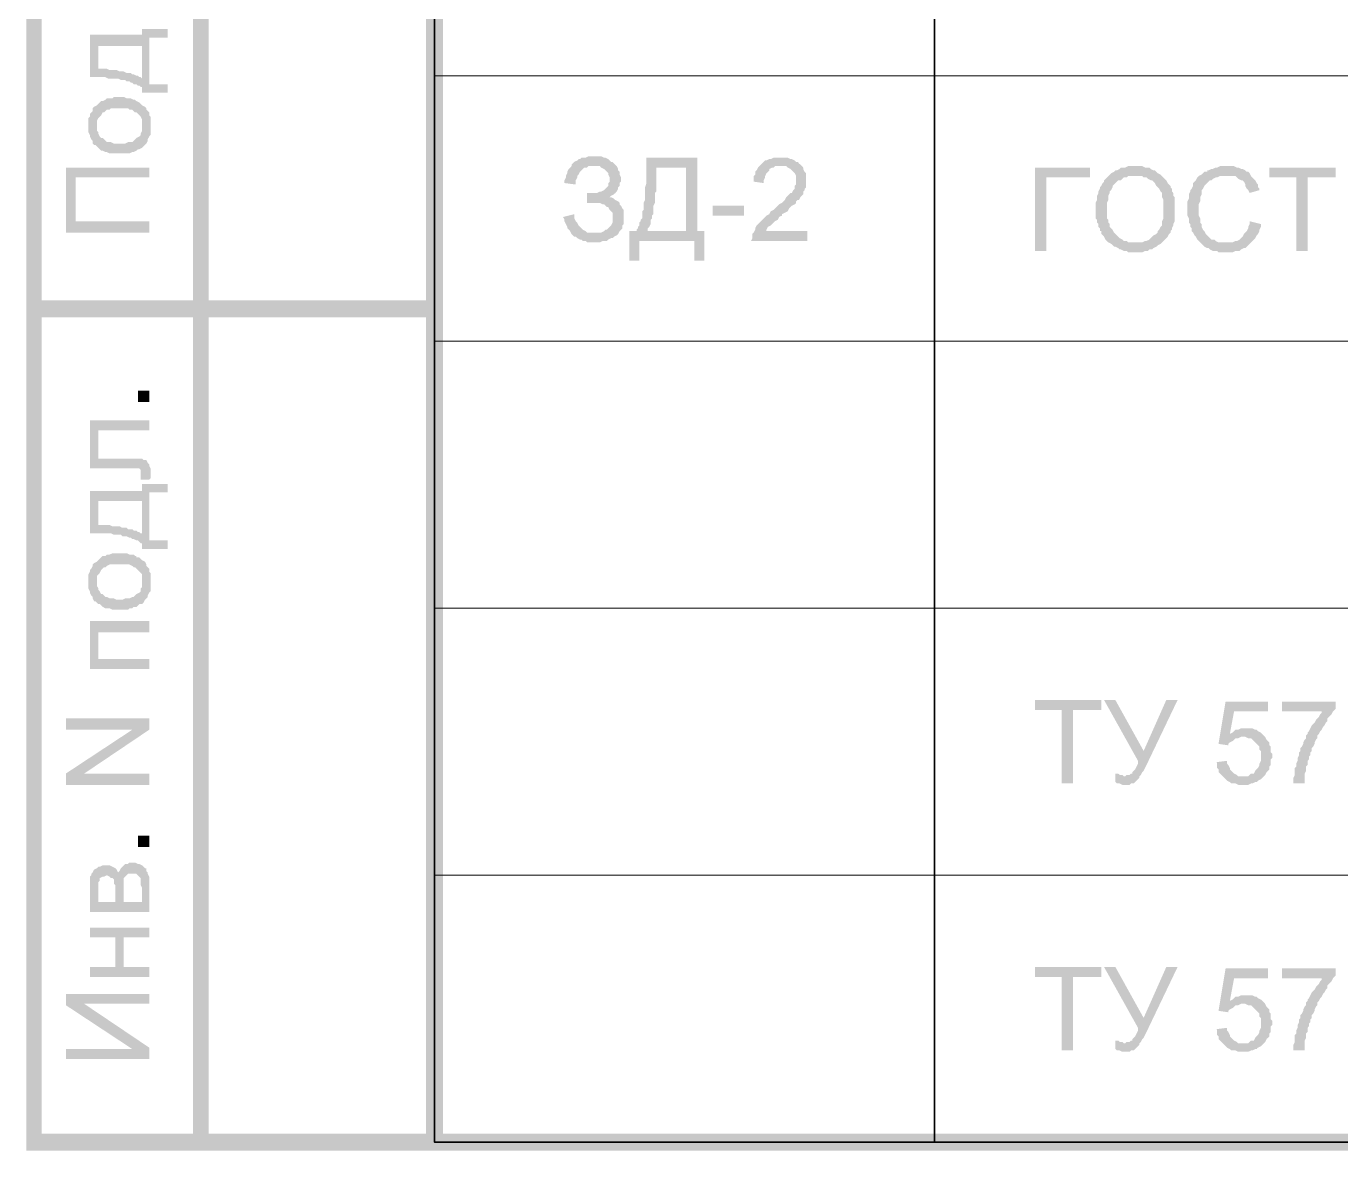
# Model space of a CAD drawing. Header units: millimetres. Extents: x -383313 to -161684, y -117025 to 99224.
# Drawn here: x -373186 to -369246, y -36104 to -32734 of the extents above; entities that cross this region are included whole.
import ezdxf

# ---------------------------------------------------------------- set-up
doc = ezdxf.new("R2010")
doc.units = ezdxf.units.MM
doc.header["$MEASUREMENT"] = 0
doc.layers.add('PDF_Geometry', color=7, linetype='Continuous')
doc.layers.add('PDF_Solid Fills', color=7, linetype='Continuous')

# ---------------------------------------------------------------- blocks, each defined once
blk = doc.blocks.new('A$Cf5759c35')
at = {"layer": 'PDF_Solid Fills'}
for points in [[(-14533, -14494.9), (-14533, -14621.9), (-14511.9, -14621.9), (-14507.6, -14528.8), (-14376.4, -14528.8), (-14376.4, -14626.2), (-14376.4, -14651.6), (-14376.4, -14668.5), (-14300.2, -14668.5), (-14300.2, -14643.1), (-14355.2, -14643.1), (-14355.2, -14503.4), (-14376.4, -14478), (-14376.4, -14494.9)], [(-14511.9, -14621.9), (-14486.5, -14621.9), (-14478, -14626.2), (-14448.4, -14626.2), (-14439.9, -14630.4), (-14435.7, -14630.4), (-14427.2, -14630.4), (-14423, -14634.6), (-14414.5, -14634.6), (-14410.3, -14638.9), (-14406, -14638.9), (-14401.8, -14643.1), (-14393.3, -14643.1), (-14389.1, -14647.3), (-14384.9, -14647.3), (-14380.6, -14651.6), (-14376.4, -14651.6), (-14376.4, -14626.2), (-14380.6, -14621.9), (-14384.9, -14621.9), (-14389.1, -14617.7), (-14393.3, -14617.7), (-14401.8, -14613.5), (-14406, -14613.5), (-14410.3, -14609.2), (-14418.7, -14609.2), (-14423, -14609.2), (-14431.4, -14605), (-14435.7, -14605), (-14444.1, -14605), (-14452.6, -14600.8), (-14456.8, -14600.8), (-14465.3, -14600.8), (-14473.8, -14600.8), (-14482.2, -14596.5), (-14490.7, -14596.5), (-14499.2, -14596.5), (-14507.6, -14596.5), (-14507.6, -14528.8)], [(-14537.3, -14765.9), (-14537.3, -14765.9), (-14537.3, -14787), (-14533, -14795.5), (-14533, -14799.7), (-14528.8, -14808.2), (-14524.6, -14812.4), (-14524.6, -14820.9), (-14520.3, -14825.1), (-14516.1, -14825.1), (-14511.9, -14829.4), (-14511.9, -14765.9), (-14511.9, -14765.9), (-14511.9, -14757.4), (-14511.9, -14753.2), (-14507.6, -14744.7), (-14503.4, -14740.5), (-14499.2, -14736.2), (-14494.9, -14727.8), (-14490.7, -14727.8), (-14486.5, -14723.5), (-14482.2, -14719.3), (-14473.8, -14719.3), (-14469.5, -14715.1), (-14461.1, -14715.1), (-14452.6, -14715.1), (-14444.1, -14715.1), (-14444.1, -14715.1), (-14435.7, -14715.1), (-14427.2, -14715.1), (-14418.7, -14715.1), (-14414.5, -14719.3), (-14406, -14719.3), (-14401.8, -14723.5), (-14397.6, -14727.8), (-14393.3, -14727.8), (-14389.1, -14732), (-14384.9, -14736.2), (-14380.6, -14740.5), (-14376.4, -14748.9), (-14376.4, -14753.2), (-14376.4, -14761.6), (-14376.4, -14765.9), (-14372.2, -14829.4), (-14367.9, -14825.1), (-14363.7, -14820.9), (-14359.5, -14812.4), (-14359.5, -14808.2), (-14355.2, -14799.7), (-14351, -14795.5), (-14351, -14787), (-14351, -14782.8), (-14351, -14774.3), (-14351, -14765.9), (-14351, -14761.6), (-14351, -14757.4), (-14351, -14748.9), (-14351, -14740.5), (-14355.2, -14736.2), (-14355.2, -14727.8), (-14359.5, -14723.5), (-14363.7, -14719.3), (-14363.7, -14715.1), (-14367.9, -14710.8), (-14376.4, -14706.6), (-14380.6, -14702.4), (-14384.9, -14698.1), (-14393.3, -14693.9), (-14393.3, -14693.9), (-14397.6, -14689.7), (-14401.8, -14689.7), (-14410.3, -14685.4), (-14414.5, -14685.4), (-14423, -14685.4), (-14431.4, -14681.2), (-14439.9, -14681.2), (-14448.4, -14681.2), (-14452.6, -14681.2), (-14461.1, -14681.2), (-14465.3, -14685.4), (-14473.8, -14685.4), (-14482.2, -14685.4), (-14486.5, -14689.7), (-14494.9, -14693.9), (-14499.2, -14693.9), (-14503.4, -14698.1), (-14507.6, -14702.4), (-14511.9, -14706.6), (-14520.3, -14710.8), (-14524.6, -14715.1), (-14524.6, -14723.5), (-14528.8, -14727.8), (-14533, -14732), (-14533, -14740.5), (-14537.3, -14744.7), (-14537.3, -14753.2), (-14537.3, -14761.6)], [(-14511.9, -14829.4), (-14507.6, -14833.6), (-14503.4, -14837.8), (-14499.2, -14842.1), (-14494.9, -14842.1), (-14486.5, -14846.3), (-14482.2, -14846.3), (-14473.8, -14850.5), (-14465.3, -14850.5), (-14461.1, -14850.5), (-14452.6, -14850.5), (-14444.1, -14850.5), (-14444.1, -14850.5), (-14435.7, -14850.5), (-14427.2, -14850.5), (-14418.7, -14850.5), (-14414.5, -14850.5), (-14406, -14846.3), (-14401.8, -14846.3), (-14393.3, -14842.1), (-14389.1, -14837.8), (-14384.9, -14837.8), (-14376.4, -14833.6), (-14372.2, -14829.4), (-14376.4, -14765.9), (-14376.4, -14770.1), (-14376.4, -14778.6), (-14376.4, -14782.8), (-14380.6, -14791.3), (-14380.6, -14795.5), (-14384.9, -14799.7), (-14393.3, -14804), (-14393.3, -14804), (-14397.6, -14808.2), (-14401.8, -14812.4), (-14406, -14816.7), (-14414.5, -14816.7), (-14418.7, -14816.7), (-14427.2, -14820.9), (-14435.7, -14820.9), (-14444.1, -14820.9), (-14444.1, -14820.9), (-14452.6, -14820.9), (-14461.1, -14820.9), (-14469.5, -14816.7), (-14473.8, -14816.7), (-14482.2, -14816.7), (-14486.5, -14812.4), (-14490.7, -14808.2), (-14494.9, -14804), (-14499.2, -14804), (-14503.4, -14799.7), (-14507.6, -14791.3), (-14507.6, -14787), (-14511.9, -14782.8), (-14511.9, -14774.3), (-14511.9, -14765.9)], [(-13021.7, -14859), (-13038.7, -14859), (-13047.1, -14863.2), (-13059.8, -14863.2), (-13064.1, -14867.5), (-13068.3, -14867.5), (-13072.5, -14871.7), (-13081, -14875.9), (-13085.2, -14880.2), (-13089.5, -14884.4), (-13089.5, -14888.6), (-13093.7, -14892.9), (-13097.9, -14897.1), (-13102.2, -14905.6), (-13102.2, -14909.8), (-13106.4, -14918.3), (-13106.4, -14922.5), (-13110.6, -14931), (-13110.6, -14939.4), (-13076.8, -14943.7), (-13076.8, -14943.7), (-13076.8, -14939.4), (-13076.8, -14931), (-13072.5, -14922.5), (-13072.5, -14918.3), (-13068.3, -14914), (-13064.1, -14905.6), (-13059.8, -14901.3), (-13055.6, -14897.1), (-13051.4, -14892.9), (-13042.9, -14892.9), (-13038.7, -14888.6), (-13030.2, -14888.6), (-13021.7, -14888.6), (-12958.2, -14884.4), (-12962.5, -14880.2), (-12966.7, -14875.9), (-12970.9, -14875.9), (-12975.2, -14871.7), (-12979.4, -14867.5), (-12987.9, -14863.2), (-12992.1, -14863.2), (-13000.6, -14859), (-13009, -14859), (-13013.3, -14859)], [(-12958.2, -14884.4), (-13021.7, -14888.6), (-13004.8, -14888.6), (-13000.6, -14892.9), (-12992.1, -14897.1), (-12987.9, -14901.3), (-12983.6, -14905.6), (-12979.4, -14909.8), (-12979.4, -14914), (-12975.2, -14922.5), (-12975.2, -14926.7), (-12975.2, -14935.2), (-12979.4, -14939.4), (-12979.4, -14947.9), (-12983.6, -14952.1), (-12987.9, -14956.4), (-12992.1, -14960.6), (-13000.6, -14964.8), (-13004.8, -14964.8), (-13004.8, -14964.8), (-13013.3, -14969.1), (-13017.5, -14969.1), (-13026, -14969.1), (-13034.4, -14969.1), (-13042.9, -14969.1), (-13042.9, -14998.7), (-13026, -14998.7), (-13017.5, -14998.7), (-13013.3, -14998.7), (-13004.8, -14998.7), (-12996.3, -15002.9), (-12992.1, -15002.9), (-12987.9, -15007.2), (-12983.6, -15011.4), (-12979.4, -15011.4), (-12975.2, -15019.9), (-12970.9, -15024.1), (-12966.7, -15028.3), (-12966.7, -15036.8), (-12966.7, -15041), (-12966.7, -15045.3), (-12966.7, -15053.7), (-12966.7, -15058), (-12970.9, -15066.4), (-12975.2, -15070.7), (-12979.4, -15074.9), (-12983.6, -15079.1), (-12987.9, -15079.1), (-12992.1, -15083.4), (-13000.6, -15087.6), (-13009, -15087.6), (-13013.3, -15087.6), (-13021.7, -15087.6), (-13089.5, -15091.8), (-13085.2, -15096.1), (-13081, -15100.3), (-13076.8, -15100.3), (-13072.5, -15104.5), (-13064.1, -15108.8), (-13059.8, -15108.8), (-13055.6, -15113), (-13047.1, -15113), (-13042.9, -15117.2), (-13034.4, -15117.2), (-13030.2, -15117.2), (-13021.7, -15117.2), (-13017.5, -15117.2), (-13009, -15117.2), (-13004.8, -15117.2), (-12996.3, -15113), (-12987.9, -15113), (-12983.6, -15113), (-12979.4, -15108.8), (-12970.9, -15104.5), (-12966.7, -15104.5), (-12962.5, -15100.3), (-12954, -15096.1), (-12954, -15096.1), (-12949.8, -15091.8), (-12945.5, -15083.4), (-12941.3, -15079.1), (-12937.1, -15074.9), (-12937.1, -15066.4), (-12932.8, -15062.2), (-12932.8, -15053.7), (-12932.8, -15049.5), (-12932.8, -15041), (-12932.8, -15041), (-12932.8, -15032.6), (-12932.8, -15028.3), (-12932.8, -15019.9), (-12937.1, -15015.6), (-12941.3, -15007.2), (-12945.5, -15002.9), (-12945.5, -14998.7), (-12949.8, -14994.5), (-12958.2, -14990.2), (-12962.5, -14986), (-12970.9, -14981.8), (-12975.2, -14981.8), (-12975.2, -14981.8), (-12970.9, -14977.5), (-12962.5, -14973.3), (-12958.2, -14969.1), (-12954, -14964.8), (-12949.8, -14956.4), (-12949.8, -14952.1), (-12945.5, -14947.9), (-12945.5, -14939.4), (-12941.3, -14935.2), (-12941.3, -14926.7), (-12941.3, -14922.5), (-12945.5, -14914), (-12945.5, -14905.6), (-12949.8, -14901.3), (-12949.8, -14897.1), (-12954, -14888.6)], [(-12712.7, -14863.2), (-12746.6, -14892.9), (-12746.6, -15083.4), (-12915.9, -15083.4), (-12915.9, -15172.3), (-12886.3, -15172.3), (-12886.3, -15113), (-12721.2, -15113), (-12691.5, -15083.4), (-12712.7, -15083.4)], [(-12712.7, -14863.2), (-12865.1, -14863.2), (-12865.1, -14901.3), (-12865.1, -14901.3), (-12865.1, -14914), (-12865.1, -14922.5), (-12865.1, -14931), (-12865.1, -14939.4), (-12869.3, -14952.1), (-12869.3, -14960.6), (-12869.3, -14969.1), (-12869.3, -14977.5), (-12869.3, -14981.8), (-12869.3, -14990.2), (-12873.6, -14998.7), (-12873.6, -15007.2), (-12873.6, -15011.4), (-12873.6, -15019.9), (-12877.8, -15024.1), (-12877.8, -15032.6), (-12877.8, -15036.8), (-12877.8, -15045.3), (-12882, -15049.5), (-12882, -15053.7), (-12886.3, -15058), (-12886.3, -15062.2), (-12886.3, -15066.4), (-12890.5, -15070.7), (-12890.5, -15074.9), (-12894.7, -15079.1), (-12894.7, -15083.4), (-12860.9, -15083.4), (-12860.9, -15079.1), (-12860.9, -15074.9), (-12856.6, -15070.7), (-12852.4, -15062.2), (-12852.4, -15058), (-12852.4, -15049.5), (-12848.2, -15045.3), (-12848.2, -15036.8), (-12843.9, -15032.6), (-12843.9, -15024.1), (-12843.9, -15015.6), (-12843.9, -15007.2), (-12839.7, -14998.7), (-12839.7, -14994.5), (-12839.7, -14986), (-12839.7, -14977.5), (-12839.7, -14969.1), (-12835.5, -14964.8), (-12835.5, -14956.4), (-12835.5, -14947.9), (-12835.5, -14939.4), (-12835.5, -14935.2), (-12835.5, -14926.7), (-12835.5, -14922.5), (-12835.5, -14914), (-12835.5, -14909.8), (-12835.5, -14905.6), (-12835.5, -14892.9), (-12746.6, -14892.9)], [(-12399.4, -14888.6), (-12462.9, -14888.6), (-12446, -14888.6), (-12441.8, -14892.9), (-12433.3, -14897.1), (-12429.1, -14901.3), (-12429.1, -14901.3), (-12424.8, -14905.6), (-12420.6, -14909.8), (-12416.4, -14918.3), (-12416.4, -14922.5), (-12416.4, -14931), (-12416.4, -14935.2), (-12416.4, -14943.7), (-12420.6, -14947.9), (-12420.6, -14956.4), (-12424.8, -14960.6), (-12429.1, -14969.1), (-12433.3, -14969.1), (-12437.5, -14973.3), (-12441.8, -14977.5), (-12446, -14981.8), (-12450.2, -14990.2), (-12454.5, -14994.5), (-12458.7, -14998.7), (-12467.2, -15002.9), (-12471.4, -15007.2), (-12479.9, -15015.6), (-12484.1, -15019.9), (-12492.6, -15024.1), (-12496.8, -15032.6), (-12505.3, -15036.8), (-12509.5, -15041), (-12513.7, -15045.3), (-12518, -15049.5), (-12522.2, -15053.7), (-12526.4, -15058), (-12530.7, -15062.2), (-12534.9, -15066.4), (-12539.1, -15074.9), (-12539.1, -15079.1), (-12543.4, -15087.6), (-12547.6, -15091.8), (-12547.6, -15091.8), (-12547.6, -15100.3), (-12547.6, -15104.5), (-12551.8, -15113), (-12382.5, -15113), (-12382.5, -15083.4), (-12505.3, -15083.4), (-12505.3, -15083.4), (-12505.3, -15079.1), (-12501, -15070.7), (-12492.6, -15066.4), (-12492.6, -15066.4), (-12488.3, -15062.2), (-12484.1, -15058), (-12479.9, -15053.7), (-12471.4, -15049.5), (-12467.2, -15041), (-12458.7, -15036.8), (-12458.7, -15032.6), (-12450.2, -15028.3), (-12441.8, -15024.1), (-12437.5, -15015.6), (-12433.3, -15011.4), (-12429.1, -15007.2), (-12420.6, -15002.9), (-12416.4, -14998.7), (-12416.4, -14994.5), (-12412.1, -14990.2), (-12407.9, -14990.2), (-12403.7, -14981.8), (-12399.4, -14977.5), (-12395.2, -14973.3), (-12395.2, -14964.8), (-12391, -14960.6), (-12391, -14956.4), (-12386.7, -14952.1), (-12386.7, -14943.7), (-12386.7, -14939.4), (-12386.7, -14931), (-12386.7, -14931), (-12386.7, -14922.5), (-12386.7, -14918.3), (-12386.7, -14909.8), (-12391, -14905.6), (-12395.2, -14897.1), (-12395.2, -14892.9)], [(-12462.9, -14863.2), (-12484.1, -14863.2), (-12492.6, -14867.5), (-12496.8, -14867.5), (-12505.3, -14871.7), (-12509.5, -14871.7), (-12513.7, -14875.9), (-12518, -14880.2), (-12522.2, -14884.4), (-12526.4, -14888.6), (-12530.7, -14892.9), (-12534.9, -14901.3), (-12539.1, -14905.6), (-12539.1, -14914), (-12543.4, -14918.3), (-12543.4, -14926.7), (-12543.4, -14935.2), (-12513.7, -14939.4), (-12513.7, -14931), (-12509.5, -14922.5), (-12509.5, -14918.3), (-12505.3, -14909.8), (-12501, -14905.6), (-12496.8, -14901.3), (-12496.8, -14897.1), (-12488.3, -14892.9), (-12484.1, -14892.9), (-12479.9, -14888.6), (-12471.4, -14888.6), (-12462.9, -14888.6), (-12399.4, -14888.6), (-12407.9, -14880.2), (-12407.9, -14880.2), (-12412.1, -14875.9), (-12416.4, -14875.9), (-12420.6, -14871.7), (-12429.1, -14867.5), (-12433.3, -14867.5), (-12441.8, -14863.2), (-12446, -14863.2), (-12454.5, -14863.2)], [(-11400.4, -14888.6), (-11400.4, -14888.6), (-11421.5, -14888.6), (-11430, -14892.9), (-11434.2, -14892.9), (-11442.7, -14892.9), (-11446.9, -14897.1), (-11455.4, -14901.3), (-11459.6, -14901.3), (-11463.9, -14905.6), (-11472.3, -14909.8), (-11476.6, -14914), (-11400.4, -14918.3), (-11391.9, -14918.3), (-11387.7, -14918.3), (-11379.2, -14918.3), (-11375, -14922.5), (-11366.5, -14922.5), (-11362.3, -14926.7), (-11353.8, -14931), (-11349.6, -14931), (-11345.3, -14935.2), (-11341.1, -14939.4), (-11336.9, -14947.9), (-11332.6, -14952.1), (-11328.4, -14956.4), (-11324.2, -14964.8), (-11319.9, -14969.1), (-11319.9, -14977.5), (-11319.9, -14981.8), (-11315.7, -14990.2), (-11315.7, -14994.5), (-11315.7, -15002.9), (-11315.7, -15011.4), (-11315.7, -15019.9), (-11315.7, -15024.1), (-11315.7, -15032.6), (-11315.7, -15041), (-11315.7, -15045.3), (-11319.9, -15053.7), (-11319.9, -15058), (-11319.9, -15066.4), (-11324.2, -15070.7), (-11328.4, -15079.1), (-11332.6, -15083.4), (-11332.6, -15087.6), (-11336.9, -15091.8), (-11336.9, -15091.8), (-11345.3, -15096.1), (-11349.6, -15100.3), (-11353.8, -15104.5), (-11358, -15108.8), (-11366.5, -15113), (-11370.7, -15113), (-11379.2, -15117.2), (-11383.4, -15117.2), (-11391.9, -15117.2), (-11400.4, -15117.2), (-11319.9, -15117.2), (-11315.7, -15113), (-11311.5, -15108.8), (-11307.2, -15104.5), (-11303, -15100.3), (-11298.8, -15091.8), (-11294.5, -15087.6), (-11294.5, -15083.4), (-11290.3, -15079.1), (-11290.3, -15074.9), (-11286.1, -15066.4), (-11286.1, -15062.2), (-11281.8, -15053.7), (-11281.8, -15045.3), (-11281.8, -15041), (-11281.8, -15032.6), (-11281.8, -15024.1), (-11281.8, -15019.9), (-11281.8, -15019.9), (-11281.8, -15011.4), (-11281.8, -15002.9), (-11281.8, -14994.5), (-11281.8, -14990.2), (-11281.8, -14981.8), (-11286.1, -14977.5), (-11286.1, -14969.1), (-11290.3, -14964.8), (-11290.3, -14956.4), (-11294.5, -14952.1), (-11294.5, -14947.9), (-11298.8, -14943.7), (-11303, -14939.4), (-11307.2, -14931), (-11311.5, -14926.7), (-11315.7, -14922.5), (-11319.9, -14918.3), (-11324.2, -14914), (-11332.6, -14909.8), (-11336.9, -14905.6), (-11341.1, -14901.3), (-11345.3, -14901.3), (-11353.8, -14897.1), (-11358, -14892.9), (-11366.5, -14892.9), (-11370.7, -14892.9), (-11379.2, -14888.6), (-11383.4, -14888.6), (-11391.9, -14888.6)], [(-11125.2, -14888.6), (-11125.2, -14888.6), (-11146.4, -14888.6), (-11154.8, -14892.9), (-11159.1, -14892.9), (-11167.5, -14897.1), (-11171.8, -14897.1), (-11180.2, -14901.3), (-11184.5, -14901.3), (-11184.5, -14905.6), (-11192.9, -14905.6), (-11197.2, -14909.8), (-11201.4, -14914), (-11209.9, -14918.3), (-11214.1, -14922.5), (-11218.3, -14931), (-11222.6, -14935.2), (-11226.8, -14939.4), (-11226.8, -14947.9), (-11226.8, -14947.9), (-11231, -14956.4), (-11235.3, -14960.6), (-11235.3, -14964.8), (-11239.5, -14973.3), (-11239.5, -14981.8), (-11239.5, -14986), (-11243.7, -14994.5), (-11243.7, -14998.7), (-11243.7, -15007.2), (-11243.7, -15015.6), (-11243.7, -15024.1), (-11243.7, -15028.3), (-11243.7, -15036.8), (-11239.5, -15045.3), (-11239.5, -15049.5), (-11239.5, -15058), (-11235.3, -15062.2), (-11235.3, -15070.7), (-11231, -15074.9), (-11231, -15083.4), (-11231, -15083.4), (-11226.8, -15087.6), (-11222.6, -15096.1), (-11218.3, -15100.3), (-11214.1, -15108.8), (-11209.9, -15113), (-11205.6, -15117.2), (-11201.4, -15121.5), (-11129.4, -15117.2), (-11133.7, -15117.2), (-11137.9, -15117.2), (-11146.4, -15117.2), (-11150.6, -15117.2), (-11159.1, -15113), (-11163.3, -15108.8), (-11171.8, -15108.8), (-11176, -15104.5), (-11180.2, -15100.3), (-11184.5, -15096.1), (-11188.7, -15091.8), (-11192.9, -15083.4), (-11197.2, -15079.1), (-11201.4, -15070.7), (-11201.4, -15070.7), (-11201.4, -15062.2), (-11205.6, -15058), (-11205.6, -15049.5), (-11205.6, -15045.3), (-11209.9, -15036.8), (-11209.9, -15032.6), (-11209.9, -15024.1), (-11209.9, -15015.6), (-11209.9, -15015.6), (-11209.9, -15007.2), (-11209.9, -15002.9), (-11205.6, -14994.5), (-11205.6, -14986), (-11205.6, -14981.8), (-11201.4, -14973.3), (-11201.4, -14969.1), (-11201.4, -14960.6), (-11197.2, -14956.4), (-11192.9, -14947.9), (-11188.7, -14943.7), (-11184.5, -14939.4), (-11180.2, -14935.2), (-11176, -14931), (-11171.8, -14931), (-11167.5, -14926.7), (-11159.1, -14922.5), (-11154.8, -14922.5), (-11146.4, -14918.3), (-11142.1, -14918.3), (-11133.7, -14918.3), (-11125.2, -14918.3), (-11053.2, -14918.3), (-11057.5, -14909.8), (-11061.7, -14905.6), (-11065.9, -14905.6), (-11070.2, -14901.3), (-11078.6, -14897.1), (-11082.9, -14897.1), (-11091.3, -14892.9), (-11095.6, -14892.9), (-11104, -14888.6), (-11112.5, -14888.6), (-11116.7, -14888.6)], [(-14605, -14892.9), (-14605, -15087.6), (-14355.2, -15087.6), (-14355.2, -15053.7), (-14575.4, -15053.7), (-14575.4, -14922.5)], [(-11535.8, -14892.9), (-11700.9, -14892.9), (-11700.9, -15142.6), (-11667.1, -15142.6), (-11667.1, -14922.5), (-11535.8, -14922.5)], [(-11476.6, -14914), (-11480.8, -14918.3), (-11485, -14922.5), (-11489.3, -14926.7), (-11493.5, -14931), (-11493.5, -14935.2), (-11497.7, -14939.4), (-11502, -14947.9), (-11506.2, -14952.1), (-11506.2, -14956.4), (-11510.4, -14964.8), (-11510.4, -14969.1), (-11514.7, -14977.5), (-11514.7, -14981.8), (-11514.7, -14990.2), (-11518.9, -14998.7), (-11518.9, -15007.2), (-11518.9, -15011.4), (-11518.9, -15019.9), (-11518.9, -15024.1), (-11518.9, -15028.3), (-11518.9, -15036.8), (-11518.9, -15045.3), (-11514.7, -15049.5), (-11514.7, -15058), (-11510.4, -15062.2), (-11510.4, -15070.7), (-11506.2, -15074.9), (-11506.2, -15083.4), (-11502, -15083.4), (-11502, -15091.8), (-11497.7, -15096.1), (-11493.5, -15100.3), (-11489.3, -15108.8), (-11485, -15113), (-11480.8, -15117.2), (-11472.3, -15121.5), (-11468.1, -15125.7), (-11463.9, -15129.9), (-11459.6, -15129.9), (-11451.2, -15134.2), (-11446.9, -15138.4), (-11442.7, -15138.4), (-11434.2, -15142.6), (-11425.8, -15142.6), (-11421.5, -15146.9), (-11413.1, -15146.9), (-11404.6, -15146.9), (-11400.4, -15146.9), (-11400.4, -15146.9), (-11391.9, -15146.9), (-11383.4, -15146.9), (-11379.2, -15146.9), (-11370.7, -15142.6), (-11362.3, -15142.6), (-11358, -15138.4), (-11349.6, -15138.4), (-11345.3, -15134.2), (-11336.9, -15129.9), (-11336.9, -15129.9), (-11332.6, -15125.7), (-11324.2, -15121.5), (-11319.9, -15117.2), (-11400.4, -15117.2), (-11400.4, -15117.2), (-11408.8, -15117.2), (-11413.1, -15117.2), (-11421.5, -15117.2), (-11425.8, -15113), (-11434.2, -15113), (-11438.5, -15108.8), (-11446.9, -15104.5), (-11451.2, -15100.3), (-11455.4, -15096.1), (-11459.6, -15091.8), (-11459.6, -15091.8), (-11463.9, -15087.6), (-11468.1, -15079.1), (-11472.3, -15074.9), (-11476.6, -15070.7), (-11476.6, -15062.2), (-11480.8, -15058), (-11480.8, -15049.5), (-11485, -15045.3), (-11485, -15036.8), (-11485, -15028.3), (-11485, -15019.9), (-11485, -15015.6), (-11485, -15007.2), (-11485, -14998.7), (-11480.8, -14990.2), (-11480.8, -14981.8), (-11480.8, -14977.5), (-11476.6, -14969.1), (-11476.6, -14964.8), (-11472.3, -14960.6), (-11468.1, -14952.1), (-11468.1, -14947.9), (-11463.9, -14943.7), (-11459.6, -14939.4), (-11455.4, -14935.2), (-11451.2, -14931), (-11442.7, -14931), (-11438.5, -14926.7), (-11434.2, -14922.5), (-11425.8, -14922.5), (-11421.5, -14918.3), (-11413.1, -14918.3), (-11404.6, -14918.3), (-11400.4, -14918.3)], [(-11053.2, -14918.3), (-11125.2, -14918.3), (-11099.8, -14918.3), (-11095.6, -14922.5), (-11091.3, -14926.7), (-11082.9, -14931), (-11078.6, -14931), (-11074.4, -14935.2), (-11070.2, -14943.7), (-11070.2, -14947.9), (-11065.9, -14956.4), (-11061.7, -14960.6), (-11057.5, -14969.1), (-11027.8, -14960.6), (-11027.8, -14956.4), (-11032.1, -14952.1), (-11032.1, -14943.7), (-11036.3, -14939.4), (-11040.5, -14931), (-11044.8, -14926.7), (-11049, -14922.5)], [(-10799.2, -14892.9), (-10998.2, -14892.9), (-10998.2, -14922.5), (-10917.8, -14922.5), (-10917.8, -15142.6), (-10883.9, -15142.6), (-10883.9, -14922.5), (-10799.2, -14922.5)], [(-13081, -15032.6), (-13114.9, -15041), (-13110.6, -15049.5), (-13110.6, -15053.7), (-13106.4, -15062.2), (-13102.2, -15070.7), (-13102.2, -15074.9), (-13097.9, -15079.1), (-13093.7, -15083.4), (-13089.5, -15091.8), (-13021.7, -15087.6), (-13030.2, -15087.6), (-13034.4, -15087.6), (-13042.9, -15087.6), (-13047.1, -15083.4), (-13055.6, -15079.1), (-13059.8, -15074.9), (-13064.1, -15070.7), (-13064.1, -15070.7), (-13068.3, -15066.4), (-13072.5, -15058), (-13076.8, -15053.7), (-13081, -15045.3), (-13081, -15041)], [(-11057.5, -15053.7), (-11057.5, -15053.7), (-11057.5, -15062.2), (-11061.7, -15070.7), (-11061.7, -15074.9), (-11065.9, -15083.4), (-11070.2, -15087.6), (-11074.4, -15091.8), (-11078.6, -15100.3), (-11082.9, -15104.5), (-11082.9, -15104.5), (-11087.1, -15108.8), (-11095.6, -15113), (-11099.8, -15113), (-11108.3, -15117.2), (-11112.5, -15117.2), (-11121, -15117.2), (-11129.4, -15117.2), (-11201.4, -15121.5), (-11197.2, -15125.7), (-11192.9, -15129.9), (-11184.5, -15134.2), (-11180.2, -15134.2), (-11176, -15138.4), (-11167.5, -15142.6), (-11163.3, -15142.6), (-11154.8, -15142.6), (-11150.6, -15146.9), (-11142.1, -15146.9), (-11133.7, -15146.9), (-11125.2, -15146.9), (-11125.2, -15146.9), (-11116.7, -15146.9), (-11108.3, -15146.9), (-11099.8, -15142.6), (-11095.6, -15142.6), (-11087.1, -15142.6), (-11082.9, -15138.4), (-11074.4, -15134.2), (-11070.2, -15134.2), (-11065.9, -15129.9), (-11061.7, -15125.7), (-11057.5, -15121.5), (-11053.2, -15117.2), (-11049, -15113), (-11044.8, -15108.8), (-11040.5, -15104.5), (-11036.3, -15096.1), (-11032.1, -15091.8), (-11027.8, -15083.4), (-11027.8, -15079.1), (-11023.6, -15070.7), (-11023.6, -15062.2)], [(-14533, -15650.6), (-14533, -15794.6), (-14384.9, -15794.6), (-14380.6, -15798.8), (-14380.6, -15798.8), (-14380.6, -15807.3), (-14380.6, -15815.7), (-14380.6, -15828.4), (-14355.2, -15828.4), (-14351, -15824.2), (-14351, -15815.7), (-14351, -15811.5), (-14351, -15803), (-14351, -15803), (-14351, -15794.6), (-14355.2, -15786.1), (-14355.2, -15781.9), (-14359.5, -15777.6), (-14359.5, -15777.6), (-14363.7, -15769.2), (-14372.2, -15769.2), (-14376.4, -15764.9), (-14380.6, -15764.9), (-14384.9, -15764.9), (-14393.3, -15764.9), (-14401.8, -15764.9), (-14410.3, -15764.9), (-14418.7, -15764.9), (-14507.6, -15764.9), (-14507.6, -15680.3)], [(-14533, -15862.3), (-14533, -15989.3), (-14511.9, -15989.3), (-14507.6, -15891.9), (-14376.4, -15891.9), (-14376.4, -15989.3), (-14376.4, -16018.9), (-14376.4, -16035.9), (-14300.2, -16035.9), (-14300.2, -16010.5), (-14355.2, -16010.5), (-14355.2, -15866.5), (-14376.4, -15841.1), (-14376.4, -15862.3)], [(-14511.9, -15989.3), (-14469.5, -15989.3), (-14461.1, -15993.5), (-14439.9, -15993.5), (-14435.7, -15997.8), (-14427.2, -15997.8), (-14423, -15997.8), (-14414.5, -16002), (-14410.3, -16002), (-14406, -16006.2), (-14401.8, -16006.2), (-14393.3, -16010.5), (-14389.1, -16010.5), (-14384.9, -16014.7), (-14380.6, -16018.9), (-14376.4, -16018.9), (-14376.4, -15989.3), (-14380.6, -15989.3), (-14384.9, -15985.1), (-14389.1, -15985.1), (-14393.3, -15980.8), (-14401.8, -15980.8), (-14406, -15976.6), (-14410.3, -15976.6), (-14418.7, -15976.6), (-14423, -15972.4), (-14431.4, -15972.4), (-14435.7, -15972.4), (-14444.1, -15968.1), (-14452.6, -15968.1), (-14456.8, -15968.1), (-14465.3, -15968.1), (-14473.8, -15963.9), (-14482.2, -15963.9), (-14490.7, -15963.9), (-14499.2, -15963.9), (-14507.6, -15963.9), (-14507.6, -15891.9)], [(-14537.3, -16133.2), (-14537.3, -16133.2), (-14537.3, -16154.4), (-14533, -16162.9), (-14533, -16167.1), (-14528.8, -16175.6), (-14524.6, -16179.8), (-14524.6, -16184), (-14520.3, -16192.5), (-14516.1, -16192.5), (-14511.9, -16196.7), (-14511.9, -16133.2), (-14511.9, -16129), (-14511.9, -16124.8), (-14511.9, -16116.3), (-14507.6, -16112.1), (-14503.4, -16107.8), (-14499.2, -16099.4), (-14494.9, -16095.1), (-14490.7, -16090.9), (-14486.5, -16090.9), (-14482.2, -16086.7), (-14473.8, -16082.4), (-14469.5, -16082.4), (-14461.1, -16082.4), (-14452.6, -16082.4), (-14444.1, -16082.4), (-14444.1, -16082.4), (-14435.7, -16082.4), (-14427.2, -16082.4), (-14418.7, -16082.4), (-14414.5, -16082.4), (-14406, -16086.7), (-14401.8, -16090.9), (-14397.6, -16090.9), (-14393.3, -16095.1), (-14389.1, -16099.4), (-14384.9, -16103.6), (-14380.6, -16107.8), (-14376.4, -16112.1), (-14376.4, -16120.5), (-14376.4, -16124.8), (-14376.4, -16133.2), (-14372.2, -16196.7), (-14367.9, -16188.3), (-14363.7, -16184), (-14359.5, -16179.8), (-14359.5, -16175.6), (-14355.2, -16167.1), (-14351, -16162.9), (-14351, -16154.4), (-14351, -16150.2), (-14351, -16141.7), (-14351, -16133.2), (-14351, -16129), (-14351, -16120.5), (-14351, -16116.3), (-14351, -16107.8), (-14355.2, -16103.6), (-14355.2, -16095.1), (-14359.5, -16090.9), (-14363.7, -16086.7), (-14363.7, -16082.4), (-14367.9, -16074), (-14376.4, -16069.7), (-14380.6, -16065.5), (-14384.9, -16061.3), (-14393.3, -16061.3), (-14393.3, -16057), (-14397.6, -16057), (-14401.8, -16052.8), (-14410.3, -16052.8), (-14414.5, -16052.8), (-14423, -16048.6), (-14431.4, -16048.6), (-14439.9, -16048.6), (-14448.4, -16048.6), (-14452.6, -16048.6), (-14461.1, -16048.6), (-14465.3, -16048.6), (-14473.8, -16052.8), (-14482.2, -16052.8), (-14486.5, -16057), (-14494.9, -16057), (-14499.2, -16061.3), (-14503.4, -16065.5), (-14507.6, -16069.7), (-14511.9, -16074), (-14520.3, -16078.2), (-14524.6, -16082.4), (-14524.6, -16086.7), (-14528.8, -16095.1), (-14533, -16099.4), (-14533, -16103.6), (-14537.3, -16112.1), (-14537.3, -16120.5), (-14537.3, -16124.8)], [(-14511.9, -16196.7), (-14507.6, -16201), (-14503.4, -16201), (-14499.2, -16205.2), (-14494.9, -16209.4), (-14486.5, -16213.7), (-14482.2, -16213.7), (-14473.8, -16213.7), (-14465.3, -16217.9), (-14461.1, -16217.9), (-14452.6, -16217.9), (-14444.1, -16217.9), (-14444.1, -16217.9), (-14435.7, -16217.9), (-14427.2, -16217.9), (-14418.7, -16217.9), (-14414.5, -16213.7), (-14406, -16213.7), (-14401.8, -16209.4), (-14393.3, -16209.4), (-14389.1, -16205.2), (-14384.9, -16201), (-14376.4, -16201), (-14372.2, -16196.7), (-14376.4, -16133.2), (-14376.4, -16137.5), (-14376.4, -16141.7), (-14376.4, -16150.2), (-14380.6, -16154.4), (-14380.6, -16162.9), (-14384.9, -16167.1), (-14393.3, -16171.3), (-14393.3, -16171.3), (-14397.6, -16175.6), (-14401.8, -16179.8), (-14406, -16179.8), (-14414.5, -16184), (-14418.7, -16184), (-14427.2, -16184), (-14435.7, -16188.3), (-14444.1, -16188.3), (-14444.1, -16188.3), (-14452.6, -16188.3), (-14461.1, -16184), (-14469.5, -16184), (-14473.8, -16184), (-14482.2, -16179.8), (-14486.5, -16179.8), (-14490.7, -16175.6), (-14494.9, -16171.3), (-14499.2, -16171.3), (-14503.4, -16162.9), (-14507.6, -16158.6), (-14507.6, -16154.4), (-14511.9, -16145.9), (-14511.9, -16141.7), (-14511.9, -16133.2)], [(-14533, -16251.8), (-14533, -16395.7), (-14355.2, -16395.7), (-14355.2, -16366.1), (-14507.6, -16366.1), (-14507.6, -16285.6)], [(-11502, -16488.8), (-11700.9, -16488.8), (-11700.9, -16518.5), (-11620.5, -16518.5), (-11620.5, -16738.6), (-11586.6, -16738.6), (-11586.6, -16518.5), (-11502, -16518.5)], [(-11273.4, -16488.8), (-11307.2, -16488.8), (-11375, -16641.2), (-11391.9, -16670.9), (-11391.9, -16679.3), (-11396.1, -16687.8), (-11400.4, -16696.3), (-11404.6, -16700.5), (-11408.8, -16704.7), (-11408.8, -16709), (-11413.1, -16709), (-11417.3, -16713.2), (-11425.8, -16713.2), (-11430, -16717.4), (-11387.7, -16717.4), (-11383.4, -16713.2), (-11379.2, -16704.7), (-11375, -16700.5), (-11370.7, -16692), (-11366.5, -16683.6)], [(-11002.4, -16493.1), (-11129.4, -16493.1), (-11150.6, -16620.1), (-11121, -16624.3), (-11121, -16620.1), (-11116.7, -16615.8), (-11108.3, -16611.6), (-11104, -16607.4), (-11104, -16607.4), (-11099.8, -16603.1), (-11091.3, -16603.1), (-11082.9, -16598.9), (-11078.6, -16598.9), (-11015.1, -16594.7), (-11015.1, -16594.7), (-11019.4, -16590.4), (-11116.7, -16590.4), (-11104, -16522.7), (-11002.4, -16522.7)], [(-10799.2, -16493.1), (-10960.1, -16493.1), (-10960.1, -16522.7), (-10837.3, -16522.7), (-10841.6, -16522.7), (-10841.6, -16526.9), (-10845.8, -16531.2), (-10850, -16539.6), (-10854.3, -16543.9), (-10858.5, -16548.1), (-10862.7, -16556.6), (-10867, -16560.8), (-10871.2, -16565), (-10875.4, -16573.5), (-10879.7, -16582), (-10883.9, -16586.2), (-10883.9, -16590.4), (-10888.1, -16594.7), (-10888.1, -16603.1), (-10892.4, -16607.4), (-10896.6, -16615.8), (-10896.6, -16620.1), (-10900.8, -16628.5), (-10905.1, -16632.8), (-10905.1, -16641.2), (-10909.3, -16645.5), (-10909.3, -16653.9), (-10913.5, -16662.4), (-10913.5, -16666.6), (-10913.5, -16670.9), (-10917.8, -16679.3), (-10917.8, -16687.8), (-10922, -16692), (-10922, -16700.5), (-10922, -16709), (-10922, -16713.2), (-10926.2, -16721.7), (-10926.2, -16725.9), (-10926.2, -16734.4), (-10926.2, -16738.6), (-10892.4, -16738.6), (-10892.4, -16738.6), (-10892.4, -16730.1), (-10892.4, -16721.7), (-10892.4, -16717.4), (-10892.4, -16709), (-10888.1, -16700.5), (-10888.1, -16696.3), (-10888.1, -16687.8), (-10883.9, -16683.6), (-10883.9, -16675.1), (-10883.9, -16670.9), (-10879.7, -16666.6), (-10879.7, -16658.2), (-10875.4, -16653.9), (-10875.4, -16645.5), (-10871.2, -16641.2), (-10871.2, -16632.8), (-10867, -16628.5), (-10862.7, -16620.1), (-10862.7, -16615.8), (-10858.5, -16607.4), (-10854.3, -16603.1), (-10854.3, -16594.7), (-10850, -16590.4), (-10845.8, -16582), (-10841.6, -16577.7), (-10837.3, -16569.3), (-10833.1, -16565), (-10828.9, -16556.6), (-10824.6, -16552.3), (-10824.6, -16543.9), (-10820.4, -16539.6), (-10816.2, -16535.4), (-10811.9, -16531.2), (-10807.7, -16522.7), (-10803.5, -16518.5), (-10799.2, -16514.2)], [(-11070.2, -16573.5), (-11070.2, -16573.5), (-11082.9, -16573.5), (-11091.3, -16577.7), (-11099.8, -16577.7), (-11104, -16582), (-11108.3, -16586.2), (-11116.7, -16590.4), (-11019.4, -16590.4), (-11023.6, -16586.2), (-11032.1, -16582), (-11036.3, -16577.7), (-11040.5, -16577.7), (-11049, -16573.5), (-11053.2, -16573.5), (-11061.7, -16573.5)], [(-11015.1, -16594.7), (-11078.6, -16598.9), (-11070.2, -16598.9), (-11061.7, -16603.1), (-11053.2, -16603.1), (-11049, -16607.4), (-11044.8, -16611.6), (-11040.5, -16615.8), (-11036.3, -16620.1), (-11032.1, -16624.3), (-11027.8, -16628.5), (-11027.8, -16637), (-11023.6, -16641.2), (-11023.6, -16649.7), (-11023.6, -16658.2), (-11023.6, -16658.2), (-11023.6, -16662.4), (-11023.6, -16670.9), (-11027.8, -16679.3), (-11027.8, -16683.6), (-11032.1, -16692), (-11036.3, -16696.3), (-11040.5, -16700.5), (-11040.5, -16700.5), (-11044.8, -16709), (-11053.2, -16709), (-11057.5, -16713.2), (-11061.7, -16717.4), (-11070.2, -16717.4), (-11078.6, -16717.4), (-11015.1, -16717.4), (-11010.9, -16713.2), (-11010.9, -16713.2), (-11006.7, -16704.7), (-11002.4, -16700.5), (-10998.2, -16696.3), (-10998.2, -16687.8), (-10994, -16683.6), (-10994, -16675.1), (-10994, -16666.6), (-10989.7, -16662.4), (-10989.7, -16653.9), (-10989.7, -16649.7), (-10994, -16645.5), (-10994, -16637), (-10994, -16628.5), (-10998.2, -16624.3), (-10998.2, -16615.8), (-11002.4, -16611.6), (-11006.7, -16607.4), (-11010.9, -16598.9)], [(-11125.2, -16670.9), (-11159.1, -16675.1), (-11154.8, -16675.1), (-11154.8, -16692), (-11150.6, -16696.3), (-11150.6, -16704.7), (-11146.4, -16709), (-11142.1, -16713.2), (-11137.9, -16717.4), (-11133.7, -16721.7), (-11129.4, -16725.9), (-11125.2, -16730.1), (-11116.7, -16734.4), (-11112.5, -16738.6), (-11104, -16738.6), (-11099.8, -16738.6), (-11091.3, -16742.8), (-11082.9, -16742.8), (-11078.6, -16742.8), (-11074.4, -16742.8), (-11070.2, -16742.8), (-11061.7, -16742.8), (-11053.2, -16738.6), (-11049, -16738.6), (-11040.5, -16734.4), (-11036.3, -16734.4), (-11032.1, -16730.1), (-11023.6, -16725.9), (-11019.4, -16721.7), (-11015.1, -16717.4), (-11078.6, -16717.4), (-11078.6, -16717.4), (-11082.9, -16717.4), (-11091.3, -16717.4), (-11095.6, -16713.2), (-11104, -16709), (-11108.3, -16704.7), (-11112.5, -16700.5), (-11116.7, -16696.3), (-11116.7, -16692), (-11121, -16683.6), (-11125.2, -16679.3)], [(-14605, -16709), (-14605, -16742.8), (-14355.2, -16742.8), (-14355.2, -16709), (-14550, -16709)], [(-11459.6, -16709), (-11459.6, -16734.4), (-11455.4, -16738.6), (-11446.9, -16738.6), (-11438.5, -16742.8), (-11434.2, -16742.8), (-11425.8, -16742.8), (-11425.8, -16742.8), (-11417.3, -16742.8), (-11413.1, -16738.6), (-11404.6, -16738.6), (-11400.4, -16734.4), (-11396.1, -16730.1), (-11396.1, -16730.1), (-11391.9, -16725.9), (-11387.7, -16721.7), (-11387.7, -16717.4), (-11430, -16717.4), (-11434.2, -16717.4), (-11438.5, -16713.2), (-11446.9, -16713.2), (-11451.2, -16709)], [(-14435.7, -16988.4), (-14431.4, -17056.1), (-14431.4, -17056.1), (-14431.4, -17022.2), (-14427.2, -17018), (-14423, -17013.8), (-14418.7, -17009.5), (-14410.3, -17009.5), (-14406, -17009.5), (-14401.8, -17009.5), (-14393.3, -17009.5), (-14389.1, -17013.8), (-14384.9, -17018), (-14384.9, -17018), (-14380.6, -17022.2), (-14380.6, -17030.7), (-14380.6, -17034.9), (-14380.6, -17043.4), (-14376.4, -17051.9), (-14376.4, -17094.2), (-14376.4, -16984.1), (-14384.9, -16979.9), (-14389.1, -16979.9), (-14397.6, -16975.7), (-14401.8, -16975.7), (-14406, -16975.7), (-14414.5, -16975.7), (-14418.7, -16979.9), (-14427.2, -16979.9), (-14431.4, -16984.1)], [(-14533, -17056.1), (-14533, -17123.8), (-14355.2, -17123.8), (-14355.2, -17018), (-14359.5, -17009.5), (-14359.5, -17005.3), (-14363.7, -17001.1), (-14363.7, -16992.6), (-14367.9, -16992.6), (-14372.2, -16988.4), (-14376.4, -16984.1), (-14376.4, -17094.2), (-14431.4, -17094.2), (-14431.4, -17056.1), (-14435.7, -16988.4), (-14439.9, -16992.6), (-14444.1, -17001.1), (-14448.4, -17005.3), (-14448.4, -17005.3), (-14452.6, -16996.8), (-14456.8, -17094.2), (-14507.6, -17094.2), (-14507.6, -17060.3), (-14511.9, -16992.6), (-14520.3, -16996.8), (-14524.6, -17005.3), (-14528.8, -17009.5), (-14528.8, -17013.8), (-14533, -17018), (-14533, -17022.2), (-14533, -17030.7), (-14533, -17039.2), (-14533, -17043.4)], [(-14511.9, -16992.6), (-14507.6, -17060.3), (-14507.6, -17060.3), (-14507.6, -17034.9), (-14503.4, -17030.7), (-14503.4, -17026.5), (-14503.4, -17022.2), (-14494.9, -17018), (-14490.7, -17018), (-14482.2, -17013.8), (-14482.2, -17013.8), (-14473.8, -17018), (-14469.5, -17022.2), (-14465.3, -17022.2), (-14461.1, -17026.5), (-14461.1, -17034.9), (-14461.1, -17039.2), (-14456.8, -17043.4), (-14456.8, -17051.9), (-14456.8, -17060.3), (-14456.8, -17094.2), (-14452.6, -16996.8), (-14456.8, -16992.6), (-14465.3, -16988.4), (-14465.3, -16988.4), (-14473.8, -16984.1), (-14478, -16984.1), (-14486.5, -16984.1), (-14490.7, -16984.1), (-14494.9, -16984.1), (-14503.4, -16988.4), (-14507.6, -16988.4)], [(-14533, -17170.4), (-14533, -17200), (-14456.8, -17200), (-14456.8, -17288.9), (-14431.4, -17200), (-14355.2, -17200), (-14355.2, -17170.4)], [(-14533, -17288.9), (-14533, -17318.6), (-14355.2, -17318.6), (-14355.2, -17288.9), (-14431.4, -17288.9), (-14431.4, -17200), (-14456.8, -17288.9)], [(-11502, -17288.9), (-11700.9, -17288.9), (-11700.9, -17318.6), (-11620.5, -17318.6), (-11620.5, -17538.7), (-11586.6, -17538.7), (-11586.6, -17318.6), (-11502, -17318.6)], [(-11273.4, -17288.9), (-11307.2, -17288.9), (-11375, -17441.3), (-11391.9, -17471), (-11391.9, -17479.4), (-11396.1, -17487.9), (-11400.4, -17496.4), (-11404.6, -17500.6), (-11408.8, -17504.8), (-11408.8, -17509.1), (-11413.1, -17509.1), (-11417.3, -17513.3), (-11425.8, -17513.3), (-11430, -17517.5), (-11387.7, -17517.5), (-11383.4, -17513.3), (-11379.2, -17504.8), (-11375, -17500.6), (-11370.7, -17492.1), (-11366.5, -17483.7)], [(-11002.4, -17293.2), (-11129.4, -17293.2), (-11150.6, -17420.2), (-11121, -17424.4), (-11121, -17420.2), (-11116.7, -17415.9), (-11108.3, -17411.7), (-11104, -17407.5), (-11104, -17407.5), (-11099.8, -17403.2), (-11091.3, -17403.2), (-11082.9, -17399), (-11078.6, -17399), (-11015.1, -17394.8), (-11015.1, -17394.8), (-11019.4, -17390.5), (-11116.7, -17390.5), (-11104, -17322.8), (-11002.4, -17322.8)], [(-10799.2, -17293.2), (-10960.1, -17293.2), (-10960.1, -17322.8), (-10837.3, -17322.8), (-10841.6, -17322.8), (-10841.6, -17327), (-10845.8, -17331.3), (-10850, -17339.7), (-10854.3, -17344), (-10858.5, -17348.2), (-10862.7, -17356.7), (-10867, -17360.9), (-10871.2, -17365.1), (-10875.4, -17373.6), (-10879.7, -17382.1), (-10883.9, -17386.3), (-10883.9, -17390.5), (-10888.1, -17394.8), (-10888.1, -17403.2), (-10892.4, -17407.5), (-10896.6, -17415.9), (-10896.6, -17420.2), (-10900.8, -17428.6), (-10905.1, -17432.9), (-10905.1, -17441.3), (-10909.3, -17445.6), (-10909.3, -17454), (-10913.5, -17462.5), (-10913.5, -17466.7), (-10913.5, -17471), (-10917.8, -17479.4), (-10917.8, -17487.9), (-10922, -17492.1), (-10922, -17500.6), (-10922, -17509.1), (-10922, -17513.3), (-10926.2, -17521.8), (-10926.2, -17526), (-10926.2, -17534.5), (-10926.2, -17538.7), (-10892.4, -17538.7), (-10892.4, -17538.7), (-10892.4, -17530.2), (-10892.4, -17521.8), (-10892.4, -17517.5), (-10892.4, -17509.1), (-10888.1, -17500.6), (-10888.1, -17496.4), (-10888.1, -17487.9), (-10883.9, -17483.7), (-10883.9, -17475.2), (-10883.9, -17471), (-10879.7, -17466.7), (-10879.7, -17458.3), (-10875.4, -17454), (-10875.4, -17445.6), (-10871.2, -17441.3), (-10871.2, -17432.9), (-10867, -17428.6), (-10862.7, -17420.2), (-10862.7, -17415.9), (-10858.5, -17407.5), (-10854.3, -17403.2), (-10854.3, -17394.8), (-10850, -17390.5), (-10845.8, -17382.1), (-10841.6, -17377.8), (-10837.3, -17369.4), (-10833.1, -17365.1), (-10828.9, -17356.7), (-10824.6, -17352.4), (-10824.6, -17344), (-10820.4, -17339.7), (-10816.2, -17335.5), (-10811.9, -17331.3), (-10807.7, -17322.8), (-10803.5, -17318.6), (-10799.2, -17314.3)], [(-14605, -17369.4), (-14605, -17403.2), (-14406, -17534.5), (-14355.2, -17564.1), (-14355.2, -17530.2), (-14550, -17399)], [(-11070.2, -17373.6), (-11070.2, -17373.6), (-11082.9, -17373.6), (-11091.3, -17377.8), (-11099.8, -17377.8), (-11104, -17382.1), (-11108.3, -17386.3), (-11116.7, -17390.5), (-11019.4, -17390.5), (-11023.6, -17386.3), (-11032.1, -17382.1), (-11036.3, -17377.8), (-11040.5, -17377.8), (-11049, -17373.6), (-11053.2, -17373.6), (-11061.7, -17373.6)], [(-11015.1, -17394.8), (-11078.6, -17399), (-11070.2, -17399), (-11061.7, -17403.2), (-11053.2, -17403.2), (-11049, -17407.5), (-11044.8, -17411.7), (-11040.5, -17415.9), (-11036.3, -17420.2), (-11032.1, -17424.4), (-11027.8, -17428.6), (-11027.8, -17437.1), (-11023.6, -17441.3), (-11023.6, -17449.8), (-11023.6, -17458.3), (-11023.6, -17458.3), (-11023.6, -17462.5), (-11023.6, -17471), (-11027.8, -17479.4), (-11027.8, -17483.7), (-11032.1, -17492.1), (-11036.3, -17496.4), (-11040.5, -17500.6), (-11040.5, -17500.6), (-11044.8, -17509.1), (-11053.2, -17509.1), (-11057.5, -17513.3), (-11061.7, -17517.5), (-11070.2, -17517.5), (-11078.6, -17517.5), (-11015.1, -17517.5), (-11010.9, -17513.3), (-11010.9, -17513.3), (-11006.7, -17504.8), (-11002.4, -17500.6), (-10998.2, -17496.4), (-10998.2, -17487.9), (-10994, -17483.7), (-10994, -17475.2), (-10994, -17466.7), (-10989.7, -17462.5), (-10989.7, -17454), (-10989.7, -17449.8), (-10994, -17445.6), (-10994, -17437.1), (-10994, -17428.6), (-10998.2, -17424.4), (-10998.2, -17415.9), (-11002.4, -17411.7), (-11006.7, -17407.5), (-11010.9, -17399)], [(-11125.2, -17471), (-11159.1, -17475.2), (-11154.8, -17475.2), (-11154.8, -17492.1), (-11150.6, -17496.4), (-11150.6, -17504.8), (-11146.4, -17509.1), (-11142.1, -17513.3), (-11137.9, -17517.5), (-11133.7, -17521.8), (-11129.4, -17526), (-11125.2, -17530.2), (-11116.7, -17534.5), (-11112.5, -17538.7), (-11104, -17538.7), (-11099.8, -17538.7), (-11091.3, -17542.9), (-11082.9, -17542.9), (-11078.6, -17542.9), (-11074.4, -17542.9), (-11070.2, -17542.9), (-11061.7, -17542.9), (-11053.2, -17538.7), (-11049, -17538.7), (-11040.5, -17534.5), (-11036.3, -17534.5), (-11032.1, -17530.2), (-11023.6, -17526), (-11019.4, -17521.8), (-11015.1, -17517.5), (-11078.6, -17517.5), (-11078.6, -17517.5), (-11082.9, -17517.5), (-11091.3, -17517.5), (-11095.6, -17513.3), (-11104, -17509.1), (-11108.3, -17504.8), (-11112.5, -17500.6), (-11116.7, -17496.4), (-11116.7, -17492.1), (-11121, -17483.7), (-11125.2, -17479.4)], [(-11459.6, -17509.1), (-11459.6, -17534.5), (-11455.4, -17538.7), (-11446.9, -17538.7), (-11438.5, -17542.9), (-11434.2, -17542.9), (-11425.8, -17542.9), (-11425.8, -17542.9), (-11417.3, -17542.9), (-11413.1, -17538.7), (-11404.6, -17538.7), (-11400.4, -17534.5), (-11396.1, -17530.2), (-11396.1, -17530.2), (-11391.9, -17526), (-11387.7, -17521.8), (-11387.7, -17517.5), (-11430, -17517.5), (-11434.2, -17517.5), (-11438.5, -17513.3), (-11446.9, -17513.3), (-11451.2, -17509.1)]]:
    blk.add_hatch(color=8, dxfattribs=at).paths.add_polyline_path(points)
at = {"layer": 'PDF_Geometry', "color": 8, "lineweight": 35}
blk.add_lwpolyline([(4999.4, -17813.9), (4999.4, -7514.2), (-13500.1, -7514.2), (-13500.1, -17813.9)], close=True, dxfattribs=at)
blk.add_lwpolyline([(-12001.5, -7514.2), (-12001.5, -17813.9)], dxfattribs=at)
at = {"layer": 'PDF_Geometry', "color": 8, "lineweight": 13}
for points in [[(-13500.1, -14617.7), (4999.4, -14617.7)], [(-13500.1, -15413.6), (4999.4, -15413.6)], [(-13500.1, -16213.7), (4999.4, -16213.7)], [(-13500.1, -17013.8), (4999.4, -17013.8)]]:
    blk.add_lwpolyline(points, dxfattribs=at)
at = {"layer": 'PDF_Solid Fills', "color": 8, "lineweight": 13}
for points in [[(-13525.5, -17839.3), (-13474.7, -17788.5), (-13525.5, 23207.1)], [(-13474.7, -17788.5), (-13525.5, 23207.1), (-13474.7, 23156.3)], [(-12666.1, -15036.8), (-12666.1, -15007.2), (-12573, -15036.8), (-12573, -15007.2)], [(-12691.5, -15083.4), (-12721.2, -15113), (-12691.5, -15172.3), (-12721.2, -15172.3)], [(-11459.6, -16488.8), (-11493.5, -16488.8), (-11375, -16641.2), (-11391.9, -16670.9)], [(-11459.6, -17288.9), (-11493.5, -17288.9), (-11375, -17441.3), (-11391.9, -17471)], [(43421.1, -17839.3), (43370.3, -17788.5), (-13525.5, -17839.3)], [(43370.3, -17788.5), (-13525.5, -17839.3), (-13474.7, -17788.5)]]:
    blk.add_solid(points, dxfattribs=at)
at = {"layer": 'PDF_Solid Fills', "color": 8, "lineweight": 18}
for points in [[(-14677, -10342), (-14723.5, -10291.2), (-14677, -17788.5)], [(-14723.5, -10291.2), (-14677, -17788.5), (-14723.5, -17839.3)], [(-14224, -17813.9), (-14177.4, -17813.9), (-14224, -10316.6)], [(-14177.4, -17813.9), (-14224, -10316.6), (-14177.4, -10316.6)], [(-14376.4, -14478), (-14355.2, -14503.4), (-14300.2, -14478), (-14300.2, -14503.4)], [(-14605, -14892.9), (-14575.4, -14922.5), (-14355.2, -14892.9), (-14355.2, -14922.5)], [(-13500.1, -15341.6), (-13500.1, -15290.8), (-14702.4, -15341.6)], [(-13500.1, -15290.8), (-14702.4, -15341.6), (-14702.4, -15290.8)], [(-14355.2, -15595.6), (-14389.1, -15595.6), (-14355.2, -15561.7), (-14389.1, -15561.7)], [(-14533, -15650.6), (-14507.6, -15680.3), (-14355.2, -15650.6), (-14355.2, -15680.3)], [(-14376.4, -15841.1), (-14355.2, -15866.5), (-14300.2, -15841.1), (-14300.2, -15866.5)], [(-14533, -16251.8), (-14507.6, -16285.6), (-14355.2, -16251.8), (-14355.2, -16285.6)], [(-14605, -16543.9), (-14605, -16577.7), (-14355.2, -16543.9), (-14355.2, -16577.7)], [(-14605, -16709), (-14550, -16709), (-14406, -16577.7), (-14355.2, -16577.7)], [(-14355.2, -16929.1), (-14389.1, -16929.1), (-14355.2, -16895.2), (-14389.1, -16895.2)], [(-14605, -17369.4), (-14550, -17399), (-14355.2, -17369.4), (-14355.2, -17399)], [(-14605, -17534.5), (-14605, -17564.1), (-14406, -17534.5), (-14355.2, -17564.1)], [(-14677, -17788.5), (-14723.5, -17839.3), (-13500.1, -17788.5)], [(-14723.5, -17839.3), (-13500.1, -17788.5), (-13500.1, -17839.3)]]:
    blk.add_solid(points, dxfattribs=at)

msp = doc.modelspace()

# ---------------------------------------------------------------- block references
at = {"ltscale": 100}
msp.add_blockref('A$Cf5759c35', (-358461.97282, -18264.93104), dxfattribs=at)

doc.saveas('drawing.dxf')
